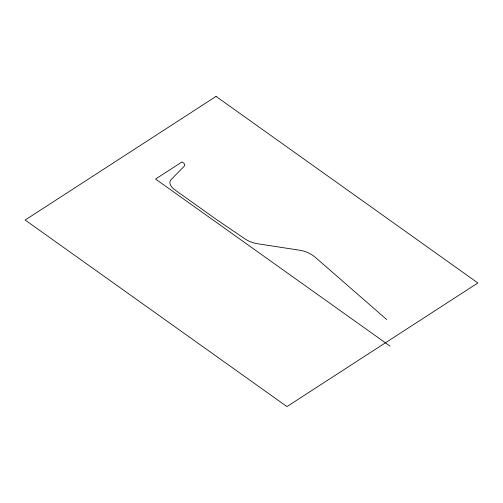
<?xml version="1.0" encoding="UTF-8"?>
<svg xmlns="http://www.w3.org/2000/svg" width="503" height="503" viewBox="0 0 503 503"><rect width="100%" height="100%" fill="white"/><g stroke="black" fill="none" stroke-linecap="round" stroke-linejoin="round"><path stroke-width="0.75" d="M390.032 346.114L155.578 179.055L182.042 161.916L183.249 162.777A3.879 2.295 21.3 0 1 184.362 166.084L171.102 179.596A11.638 6.891 21.3 0 0 173.315 188.631A19.397 11.481 21.3 0 0 175.195 190.103L215.743 218.994A19.397 11.481 21.3 0 0 216.246 219.346L244.628 238.661A19.397 11.481 21.3 0 0 257.498 243.729L299.845 250.255A19.397 11.481 21.3 0 1 315.236 257.259L386.719 319.562M216.045 96.413L25.15 220.037L286.955 406.587L477.85 282.963L216.045 96.413"/></g></svg>
